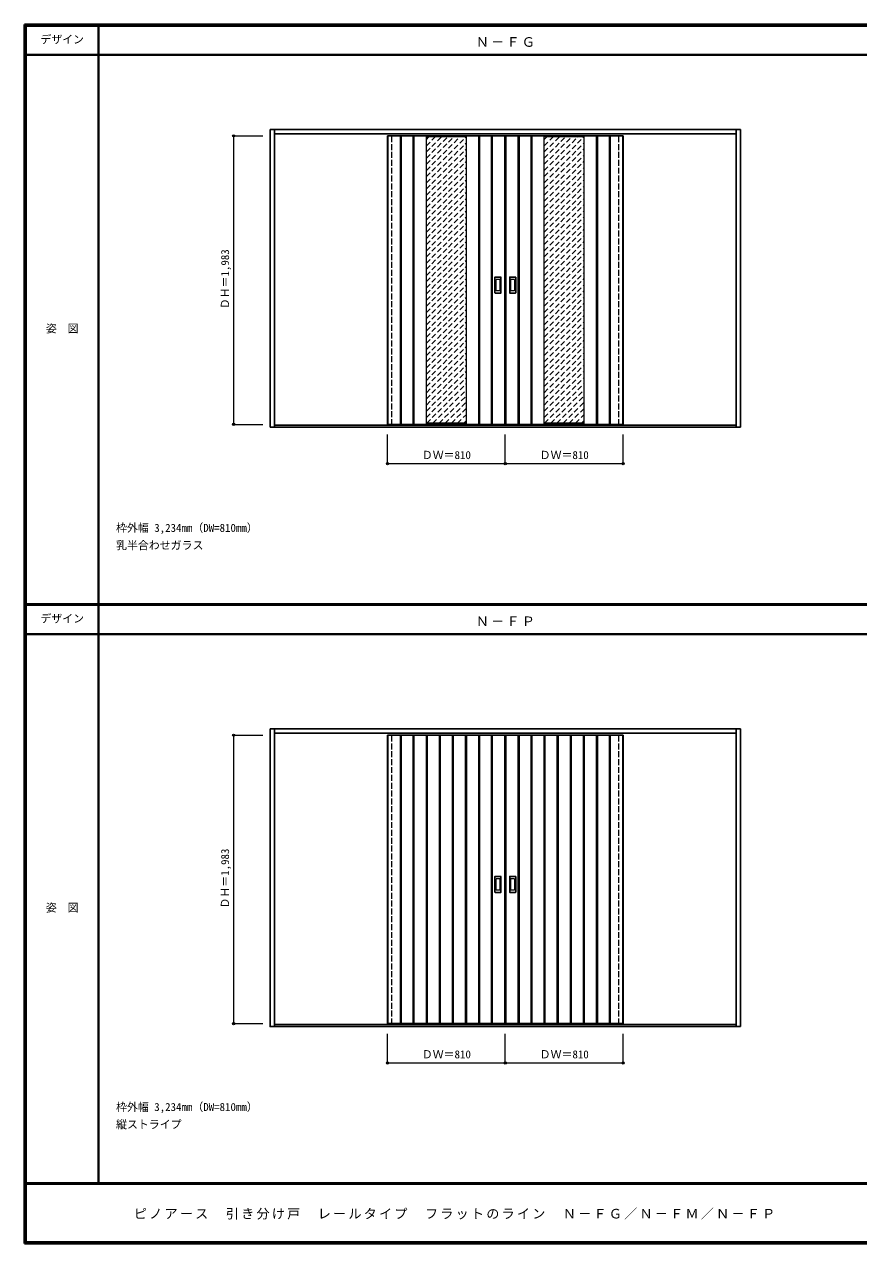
# Model space of a CAD drawing. Units: millimetres, scale not verified. Extents: x -6000 to 5700, y -4307 to 4175.
# Drawn here: x -6000 to -267, y -4205 to 4175 of the extents above; entities that cross this region are included whole.
import ezdxf
from ezdxf.enums import TextEntityAlignment as Align

# ---------------------------------------------------------------- set-up
doc = ezdxf.new("R2010")
doc.units = ezdxf.units.MM
doc.header["$LTSCALE"] = 30
doc.header["$PDMODE"] = 32
doc.header["$PDSIZE"] = 15
doc.linetypes.add('DASHED1', pattern=[1.8, 1.2, -0.6])
for name, color, linetype, lineweight in [('0-2_扉', 3, 'Continuous', 25), ('0-3_仕上げ', 4, 'DASHED1', 9), ('0-4_枠', 3, 'Continuous', 25), ('0-6_引手', 3, 'Continuous', 25), ('0-B_寸法', 7, 'Continuous', 9), ('F-1_枠', 6, 'Continuous', 40)]:
    doc.layers.add(name, color=color, linetype=linetype, lineweight=lineweight)
doc.layers.add('0-A_文字', color=7, linetype='Continuous')
doc.layers.add('F-A_文字', color=7, linetype='Continuous')
doc.styles.add('ＭＳ ゴシック', font='')
doc.styles.get('ＭＳ ゴシック').set_extended_font_data('MS Gothic')

msp = doc.modelspace()

# ---------------------------------------------------------------- linework, layer by layer
at = {"layer": '0-2_扉'}
for p, q in [((-3505, 1426), (-3505, 3409)), ((-3505, 3409), (-2695, 3409)), ((-2695, 1426), (-2695, 3409)), ((-1885, 3409), (-2695, 3409)), ((-1885, 1426), (-1885, 3409)), ((-3505, 1426), (-2695, 1426)), ((-1885, 1426), (-2695, 1426)), ((-3505, -2693.25), (-3505, -710.25)), ((-3505, -710.25), (-2695, -710.25)), ((-2695, -2693.25), (-2695, -710.25)), ((-1885, -710.25), (-2695, -710.25)), ((-1885, -2693.25), (-1885, -710.25)), ((-3505, -2693.25), (-2695, -2693.25)), ((-1885, -2693.25), (-2695, -2693.25))]:
    msp.add_line(p, q, dxfattribs=at)
at = {"layer": '0-2_扉', "color": 4, "linetype": 'DASHED1', "lineweight": 9}
for p, q in [((-3475, 1426), (-3475, 3409)), ((-1915, 1426), (-1915, 3409)), ((-3475, -2693.25), (-3475, -710.25)), ((-1915, -2693.25), (-1915, -710.25))]:
    msp.add_line(p, q, dxfattribs=at)
at = {"layer": '0-3_仕上げ', "color": 3, "linetype": 'Continuous', "lineweight": 25}
for p, q in [((-3502, 1426), (-3502, 3409)), ((-3415.5, 1426), (-3415.5, 3409)), ((-3410.5, 1426), (-3410.5, 3409)), ((-3327.5, 1426), (-3327.5, 3409)), ((-3322.5, 1426), (-3322.5, 3409)), ((-2877.5, 1426), (-2877.5, 3409)), ((-2872.5, 1426), (-2872.5, 3409)), ((-2789.5, 1426), (-2789.5, 3409)), ((-2784.5, 1426), (-2784.5, 3409)), ((-2698, 1426), (-2698, 3409)), ((-2692, 1426), (-2692, 3409)), ((-2605.5, 1426), (-2605.5, 3409)), ((-2600.5, 1426), (-2600.5, 3409)), ((-2517.5, 1426), (-2517.5, 3409)), ((-2512.5, 1426), (-2512.5, 3409)), ((-2067.5, 1426), (-2067.5, 3409)), ((-2062.5, 1426), (-2062.5, 3409)), ((-1979.5, 1426), (-1979.5, 3409)), ((-1974.5, 1426), (-1974.5, 3409)), ((-1888, 1426), (-1888, 3409)), ((-3502, -2693.25), (-3502, -710.25)), ((-3415.5, -710.25), (-3415.5, -2693.25)), ((-3410.5, -710.25), (-3410.5, -2693.25)), ((-3327.5, -710.25), (-3327.5, -2693.25)), ((-3322.5, -710.25), (-3322.5, -2693.25)), ((-3237.5, -710.25), (-3237.5, -2693.25)), ((-3232.5, -710.25), (-3232.5, -2693.25)), ((-3147.5, -710.25), (-3147.5, -2693.25)), ((-3142.5, -710.25), (-3142.5, -2693.25)), ((-3057.5, -2693.25), (-3057.5, -710.25)), ((-3052.5, -2693.25), (-3052.5, -710.25)), ((-2967.5, -2693.25), (-2967.5, -710.25)), ((-2962.5, -2693.25), (-2962.5, -710.25)), ((-2877.5, -2693.25), (-2877.5, -710.25)), ((-2872.5, -2693.25), (-2872.5, -710.25)), ((-2789.5, -2693.25), (-2789.5, -710.25)), ((-2784.5, -2693.25), (-2784.5, -710.25)), ((-2698, -2693.25), (-2698, -710.25)), ((-2692, -2693.25), (-2692, -710.25)), ((-2605.5, -710.25), (-2605.5, -2693.25)), ((-2600.5, -710.25), (-2600.5, -2693.25)), ((-2517.5, -710.25), (-2517.5, -2693.25)), ((-2512.5, -710.25), (-2512.5, -2693.25)), ((-2427.5, -710.25), (-2427.5, -2693.25)), ((-2422.5, -710.25), (-2422.5, -2693.25)), ((-2337.5, -710.25), (-2337.5, -2693.25)), ((-2332.5, -710.25), (-2332.5, -2693.25)), ((-2247.5, -2693.25), (-2247.5, -710.25)), ((-2242.5, -2693.25), (-2242.5, -710.25)), ((-2157.5, -2693.25), (-2157.5, -710.25)), ((-2152.5, -2693.25), (-2152.5, -710.25)), ((-2067.5, -2693.25), (-2067.5, -710.25)), ((-2062.5, -2693.25), (-2062.5, -710.25)), ((-1979.5, -2693.25), (-1979.5, -710.25)), ((-1974.5, -2693.25), (-1974.5, -710.25)), ((-1888, -2693.25), (-1888, -710.25))]:
    msp.add_line(p, q, dxfattribs=at)
at = {"layer": '0-3_仕上げ', "color": 7, "linetype": 'Continuous', "lineweight": 18}
for p, q in [((-3237.5, 1426), (-3237.5, 3409)), ((-2962.5, 3401), (-3237.5, 3401)), ((-2962.5, 1426), (-2962.5, 3409)), ((-2427.5, 1426), (-2427.5, 3409)), ((-2152.5, 3401), (-2427.5, 3401)), ((-2152.5, 1426), (-2152.5, 3409)), ((-2962.5, 1434), (-3237.5, 1434)), ((-2152.5, 1434), (-2427.5, 1434))]:
    msp.add_line(p, q, dxfattribs=at)
at = {"layer": '0-3_仕上げ'}
for p, q in [((-3237.5, 3128.53), (-2965.03, 3401)), ((-3237.5, 3170.95), (-3007.45, 3401)), ((-3237.5, 3213.38), (-3049.88, 3401)), ((-3237.5, 3255.81), (-3092.31, 3401)), ((-3237.5, 3298.23), (-3134.73, 3401)), ((-3237.5, 3340.66), (-3177.16, 3401)), ((-3237.5, 3383.09), (-3219.59, 3401)), ((-3237.5, 3086.1), (-2962.5, 3361.1)), ((-2427.5, 3128.53), (-2155.03, 3401)), ((-2427.5, 3170.95), (-2197.45, 3401)), ((-2427.5, 3213.38), (-2239.88, 3401)), ((-2427.5, 3255.81), (-2282.31, 3401)), ((-2427.5, 3298.23), (-2324.73, 3401)), ((-2427.5, 3340.66), (-2367.16, 3401)), ((-2427.5, 3383.09), (-2409.59, 3401)), ((-2427.5, 3086.1), (-2152.5, 3361.1)), ((-3237.5, 3043.68), (-2962.5, 3318.68)), ((-3237.5, 3001.25), (-2962.5, 3276.25)), ((-2427.5, 3043.68), (-2152.5, 3318.68)), ((-2427.5, 3001.25), (-2152.5, 3276.25)), ((-3237.5, 2958.82), (-2962.5, 3233.82)), ((-3237.5, 2916.4), (-2962.5, 3191.4)), ((-2427.5, 2958.82), (-2152.5, 3233.82)), ((-2427.5, 2916.4), (-2152.5, 3191.4)), ((-3237.5, 2873.97), (-2962.5, 3148.97)), ((-3237.5, 2831.54), (-2962.5, 3106.54)), ((-2427.5, 2873.97), (-2152.5, 3148.97)), ((-2427.5, 2831.54), (-2152.5, 3106.54)), ((-3237.5, 2789.12), (-2962.5, 3064.12)), ((-3237.5, 2746.69), (-2962.5, 3021.69)), ((-2427.5, 2789.12), (-2152.5, 3064.12)), ((-2427.5, 2746.69), (-2152.5, 3021.69)), ((-3237.5, 2704.26), (-2962.5, 2979.26)), ((-3237.5, 2661.84), (-2962.5, 2936.84)), ((-2427.5, 2704.26), (-2152.5, 2979.26)), ((-2427.5, 2661.84), (-2152.5, 2936.84)), ((-3237.5, 2619.41), (-2962.5, 2894.41)), ((-3237.5, 2576.98), (-2962.5, 2851.98)), ((-2427.5, 2619.41), (-2152.5, 2894.41)), ((-2427.5, 2576.98), (-2152.5, 2851.98)), ((-3237.5, 2534.56), (-2962.5, 2809.56)), ((-3237.5, 2492.13), (-2962.5, 2767.13)), ((-2427.5, 2534.56), (-2152.5, 2809.56)), ((-2427.5, 2492.13), (-2152.5, 2767.13)), ((-3237.5, 2449.71), (-2962.5, 2724.71)), ((-3237.5, 2407.28), (-2962.5, 2682.28)), ((-2427.5, 2449.71), (-2152.5, 2724.71)), ((-2427.5, 2407.28), (-2152.5, 2682.28)), ((-3237.5, 2364.85), (-2962.5, 2639.85)), ((-2427.5, 2364.85), (-2152.5, 2639.85)), ((-3237.5, 2322.43), (-2962.5, 2597.43)), ((-3237.5, 2280), (-2962.5, 2555)), ((-2427.5, 2322.43), (-2152.5, 2597.43)), ((-2427.5, 2280), (-2152.5, 2555)), ((-3237.5, 2237.57), (-2962.5, 2512.57)), ((-3237.5, 2195.15), (-2962.5, 2470.15)), ((-2427.5, 2237.57), (-2152.5, 2512.57)), ((-2427.5, 2195.15), (-2152.5, 2470.15)), ((-3237.5, 2152.72), (-2962.5, 2427.72)), ((-3237.5, 2110.29), (-2962.5, 2385.29)), ((-2427.5, 2152.72), (-2152.5, 2427.72)), ((-2427.5, 2110.29), (-2152.5, 2385.29)), ((-3237.5, 2067.87), (-2962.5, 2342.87)), ((-3237.5, 2025.44), (-2962.5, 2300.44)), ((-2427.5, 2067.87), (-2152.5, 2342.87)), ((-2427.5, 2025.44), (-2152.5, 2300.44)), ((-3237.5, 1983.02), (-2962.5, 2258.02)), ((-3237.5, 1940.59), (-2962.5, 2215.59)), ((-2427.5, 1983.02), (-2152.5, 2258.02)), ((-2427.5, 1940.59), (-2152.5, 2215.59)), ((-3237.5, 1898.16), (-2962.5, 2173.16)), ((-3237.5, 1855.74), (-2962.5, 2130.74)), ((-2427.5, 1898.16), (-2152.5, 2173.16)), ((-2427.5, 1855.74), (-2152.5, 2130.74)), ((-3237.5, 1813.31), (-2962.5, 2088.31)), ((-3237.5, 1770.88), (-2962.5, 2045.88)), ((-2427.5, 1813.31), (-2152.5, 2088.31)), ((-2427.5, 1770.88), (-2152.5, 2045.88)), ((-3237.5, 1728.46), (-2962.5, 2003.46)), ((-3237.5, 1686.03), (-2962.5, 1961.03)), ((-2427.5, 1728.46), (-2152.5, 2003.46)), ((-2427.5, 1686.03), (-2152.5, 1961.03)), ((-3237.5, 1643.6), (-2962.5, 1918.6)), ((-3237.5, 1601.18), (-2962.5, 1876.18)), ((-2427.5, 1643.6), (-2152.5, 1918.6)), ((-2427.5, 1601.18), (-2152.5, 1876.18)), ((-3237.5, 1558.75), (-2962.5, 1833.75)), ((-3237.5, 1516.32), (-2962.5, 1791.32)), ((-2427.5, 1558.75), (-2152.5, 1833.75)), ((-2427.5, 1516.32), (-2152.5, 1791.32)), ((-3237.5, 1473.9), (-2962.5, 1748.9)), ((-3234.97, 1434), (-2962.5, 1706.47)), ((-2427.5, 1473.9), (-2152.5, 1748.9)), ((-2424.97, 1434), (-2152.5, 1706.47)), ((-3192.55, 1434), (-2962.5, 1664.05)), ((-3150.12, 1434), (-2962.5, 1621.62)), ((-2382.55, 1434), (-2152.5, 1664.05)), ((-2340.12, 1434), (-2152.5, 1621.62)), ((-3107.69, 1434), (-2962.5, 1579.19)), ((-3065.27, 1434), (-2962.5, 1536.77)), ((-2297.69, 1434), (-2152.5, 1579.19)), ((-2255.27, 1434), (-2152.5, 1536.77)), ((-3022.84, 1434), (-2962.5, 1494.34)), ((-2980.41, 1434), (-2962.5, 1451.91)), ((-2212.84, 1434), (-2152.5, 1494.34)), ((-2170.41, 1434), (-2152.5, 1451.91))]:
    msp.add_line(p, q, dxfattribs=at)
at = {"layer": '0-4_枠'}
for p, q in [((-4312, 3453), (-1078, 3453)), ((-4312, 1406), (-4312, 3453)), ((-4282, 1406), (-4282, 3453)), ((-1108, 1406), (-1108, 3453)), ((-1078, 1406), (-1078, 3453)), ((-4282, 3423), (-1108, 3423)), ((-1078, 1406), (-4312, 1406)), ((-1108, 1421), (-4282, 1421)), ((-4312, -666.25), (-1078, -666.25)), ((-4282, -2713.25), (-4282, -666.25)), ((-1108, -2713.25), (-1108, -666.25)), ((-1078, -2713.25), (-1078, -666.25)), ((-4282, -696.25), (-1108, -696.25)), ((-1108, -2698.25), (-4282, -2698.25))]:
    msp.add_line(p, q, dxfattribs=at)
at = {"layer": '0-4_枠', "color": 4, "linetype": 'DASHED1', "lineweight": 9}
for p, q in [((-3505, 1421), (-3505, 3423)), ((-3475, 1421), (-3475, 3423)), ((-1915, 1421), (-1915, 3423)), ((-1885, 1421), (-1885, 3423)), ((-3505, -2698.25), (-3505, -696.25)), ((-3475, -2698.25), (-3475, -696.25)), ((-1915, -2698.25), (-1915, -696.25)), ((-1885, -2698.25), (-1885, -696.25))]:
    msp.add_line(p, q, dxfattribs=at)
at = {"layer": '0-4_枠'}
msp.add_lwpolyline([(-1078, -2713.25), (-4312, -2713.25), (-4312, -666.25)], dxfattribs=at)
at = {"layer": '0-6_引手'}
for p, q in [((-2767, 2330), (-2767, 2437)), ((-2726.5, 2438.5), (-2765.5, 2438.5)), ((-2725, 2437), (-2725, 2330)), ((-2665, 2330), (-2665, 2437)), ((-2624.5, 2438.5), (-2663.5, 2438.5)), ((-2623, 2437), (-2623, 2330)), ((-2726.5, 2328.5), (-2765.5, 2328.5)), ((-2624.5, 2328.5), (-2663.5, 2328.5)), ((-2767, -1789.25), (-2767, -1682.25)), ((-2726.5, -1680.75), (-2765.5, -1680.75)), ((-2725, -1682.25), (-2725, -1789.25)), ((-2665, -1789.25), (-2665, -1682.25)), ((-2624.5, -1680.75), (-2663.5, -1680.75)), ((-2623, -1682.25), (-2623, -1789.25)), ((-2726.5, -1790.75), (-2765.5, -1790.75)), ((-2624.5, -1790.75), (-2663.5, -1790.75))]:
    msp.add_line(p, q, dxfattribs=at)
at = {"layer": '0-6_引手', "color": 7, "lineweight": 18}
for p, q in [((-2758.5, 2346), (-2758.5, 2421)), ((-2735, 2422.5), (-2757, 2422.5)), ((-2733.5, 2421), (-2733.5, 2346)), ((-2656.5, 2346), (-2656.5, 2421)), ((-2633, 2422.5), (-2655, 2422.5)), ((-2631.5, 2421), (-2631.5, 2346)), ((-2735, 2344.5), (-2757, 2344.5)), ((-2633, 2344.5), (-2655, 2344.5)), ((-2758.5, -1773.25), (-2758.5, -1698.25)), ((-2735, -1696.75), (-2757, -1696.75)), ((-2733.5, -1698.25), (-2733.5, -1773.25)), ((-2656.5, -1773.25), (-2656.5, -1698.25)), ((-2633, -1696.75), (-2655, -1696.75)), ((-2631.5, -1698.25), (-2631.5, -1773.25)), ((-2735, -1774.75), (-2757, -1774.75)), ((-2633, -1774.75), (-2655, -1774.75))]:
    msp.add_line(p, q, dxfattribs=at)
at = {"layer": '0-6_引手'}
for centre, start, end in [((-2765.5, 2437), 90, 180), ((-2726.5, 2437), 0, 90), ((-2663.5, 2437), 90, 180), ((-2624.5, 2437), 0, 90), ((-2765.5, 2330), 180, 270), ((-2726.5, 2330), 270, 0), ((-2663.5, 2330), 180, 270), ((-2624.5, 2330), 270, 0), ((-2765.5, -1682.25), 90, 180), ((-2726.5, -1682.25), 0, 90), ((-2663.5, -1682.25), 90, 180), ((-2624.5, -1682.25), 0, 90), ((-2765.5, -1789.25), 180, 270), ((-2726.5, -1789.25), 270, 0), ((-2663.5, -1789.25), 180, 270), ((-2624.5, -1789.25), 270, 0)]:
    msp.add_arc(centre, 1.5, start, end, dxfattribs=at)
at = {"layer": '0-6_引手', "color": 7, "lineweight": 18}
for centre, start, end in [((-2757, 2421), 90, 180), ((-2735, 2421), 0, 90), ((-2655, 2421), 90, 180), ((-2633, 2421), 0, 90), ((-2757, 2346), 180, 270), ((-2735, 2346), 270, 0), ((-2655, 2346), 180, 270), ((-2633, 2346), 270, 0), ((-2757, -1698.25), 90, 180), ((-2735, -1698.25), 0, 90), ((-2655, -1698.25), 90, 180), ((-2633, -1698.25), 0, 90), ((-2757, -1773.25), 180, 270), ((-2735, -1773.25), 270, 0), ((-2655, -1773.25), 180, 270), ((-2633, -1773.25), 270, 0)]:
    msp.add_arc(centre, 1.5, start, end, dxfattribs=at)
at = {"layer": '0-B_寸法', "color": 4}
for p, q in [((-4562, 3409), (-4562, 1426)), ((-4562, 3409), (-4362, 3409)), ((-4562, 1426), (-4362, 1426)), ((-3505, 1156), (-3505, 1356)), ((-2695, 1156), (-2695, 1356)), ((-4562, -710.25), (-4562, -2693.25)), ((-4562, -710.25), (-4362, -710.25)), ((-4562, -2693.25), (-4362, -2693.25)), ((-3505, -2963.25), (-3505, -2763.25)), ((-2695, -2963.25), (-2695, -2763.25))]:
    msp.add_line(p, q, dxfattribs=at)
for points in [[(-3505, 1156), (-1885, 1156), (-1885, 1356)], [(-3505, -2963.25), (-1885, -2963.25), (-1885, -2763.25)]]:
    msp.add_lwpolyline(points, dxfattribs=at)
at = {"layer": '0-B_寸法'}
for p in [(-4562, 3409), (-4562, 1426), (-3505, 1156), (-2695, 1156), (-1885, 1156), (-4562, -710.25), (-4562, -2693.25), (-3505, -2963.25), (-2695, -2963.25), (-1885, -2963.25)]:
    msp.add_point(p, dxfattribs=at)
at = {"layer": 'F-1_枠'}
for p, q in [((-6000, 4175), (5700, 4175)), ((-6000, 4175), (-6000, -4205)), ((-6000, 4170), (5700, 4170)), ((-6000, 4165), (5700, 4165)), ((-5995, 4175), (-5995, -4205)), ((-5990, 4175), (-5990, -4205)), ((-5490, 4175), (-5490, -3790)), ((-6000, 3965), (5700, 3965)), ((-6000, 190.5), (5700, 190.5)), ((-6000, 187.5), (5700, 187.5)), ((-6000, 184.5), (5700, 184.5)), ((-6000, -15.5), (5700, -15.5)), ((5700, -3790), (-6000, -3790)), ((5700, -3795), (-6000, -3795)), ((5700, -4195), (-6000, -4195)), ((5700, -4200), (-6000, -4200)), ((5700, -4205), (-6000, -4205))]:
    msp.add_line(p, q, dxfattribs=at)

# ---------------------------------------------------------------- texts
at = {"layer": '0-A_文字', "style": 'ＭＳ ゴシック'}
for s, p in [('枠外幅 3,234mm（DW=810mm）', (-5370, 670.5)), ('乳半合わせガラス', (-5370, 550.5)), ('枠外幅 3,234mm（DW=810mm）', (-5370, -3310)), ('縦ストライプ', (-5370, -3430))]:
    msp.add_text(s, height=54.99, dxfattribs=at).set_placement(p, align=Align.BOTTOM_LEFT)
at = {"layer": '0-A_文字', "char_height": 65.98, "attachment_point": 7, "style": 'ＭＳ ゴシック'}
for s, insert in [('\\T1.17;Ｎ－ＦＧ', (-2897.5, 4020)), ('\\T1.17;Ｎ－ＦＰ', (-2897.5, 39.5))]:
    msp.add_mtext(s, dxfattribs=dict(at, insert=insert))
at = {"layer": '0-B_寸法', "style": 'ＭＳ ゴシック'}
for p in [(-4577, 2217.25), (-4577, -1902)]:
    msp.add_text('ＤＨ＝1,983', height=54.99, rotation=90, dxfattribs=at).set_placement(p, align=Align.BOTTOM_LEFT)
for p in [(-3268.75, 1171), (-2458.75, 1171), (-3268.75, -2948.25), (-2458.75, -2948.25)]:
    msp.add_text('ＤＷ＝810', height=54.99, dxfattribs=at).set_placement(p, align=Align.BOTTOM_LEFT)
at = {"layer": 'F-A_文字', "style": 'ＭＳ ゴシック'}
for s, p in [('デザイン', (-5890, 4027.5)), ('姿\u3000図', (-5852.5, 2040.25)), ('デザイン', (-5890, 47)), ('姿\u3000図', (-5852.5, -1940.25))]:
    msp.add_text(s, height=54.99, dxfattribs=at).set_placement(p, align=Align.BOTTOM_LEFT)
at = {"layer": 'F-A_文字', "insert": (-5247.55, -4040), "char_height": 65.98, "attachment_point": 7, "style": 'ＭＳ ゴシック'}
msp.add_mtext('\\T1.17;ピノアース\u3000引き分け戸\u3000レールタイプ\u3000フラットのライン\u3000Ｎ－ＦＧ／Ｎ－ＦＭ／Ｎ－ＦＰ', dxfattribs=at)

doc.saveas('drawing.dxf')
